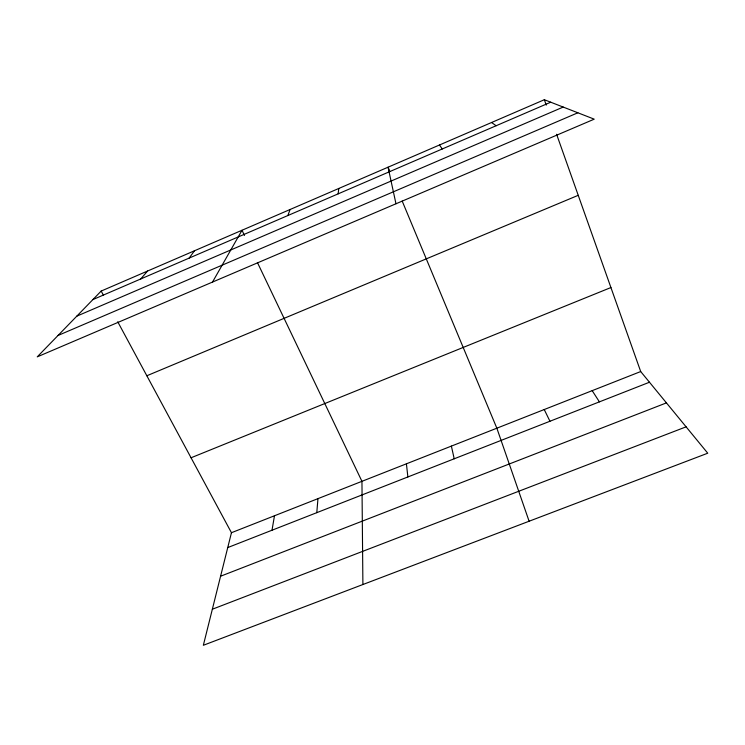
<?xml version="1.0" encoding="UTF-8"?>
<svg xmlns="http://www.w3.org/2000/svg" width="745" height="745" viewBox="0 0 745 745"><rect width="100%" height="100%" fill="white"/><g stroke="black" fill="none" stroke-linecap="round" stroke-linejoin="round"><path stroke-width="1.12" d="M316.783 512.672L317.966 498.647M338.146 193.858L338.779 188.476M272.009 530.226L274.477 515.773M117.738 321.784L231.453 532.712L203.348 645.282L707.75 453.202L640.7 371.55L556.589 134.268M287.859 215.538L290.094 209.494M212.502 282.076L242.004 230.261L244.49 235.457M189.156 258.096L194.492 250.776M140.721 278.975L147.557 271.04M101.18 291.062L37.25 356.864L594.231 119.163L544.344 99.718L101.18 291.062L103.387 295.16M92.892 299.592L550.732 102.205M76.8 316.159L563.201 107.066M58.026 335.474L577.859 112.784M146.84 375.759L578.232 195.311M191.055 457.775L610.919 287.542M231.453 532.712L640.7 371.55M227.737 547.584L649.472 382.232M220.585 576.22L666.43 402.887M212.353 609.224L686.098 426.838M491.579 122.506L496.123 125.747M439.485 144.996L442.251 148.981M592.191 390.659L599.408 401.862M544.241 409.545L549.95 421.251M257.416 262.519L361.949 481.326L362.899 584.518M389.831 171.425L388.061 167.197L395.977 203.767M402.188 201.066L496.85 428.198L529.108 521.23M544.344 99.718L546.262 105.12M451.377 446.106L454.208 458.79M406.416 463.818L407.878 476.958"/></g></svg>
